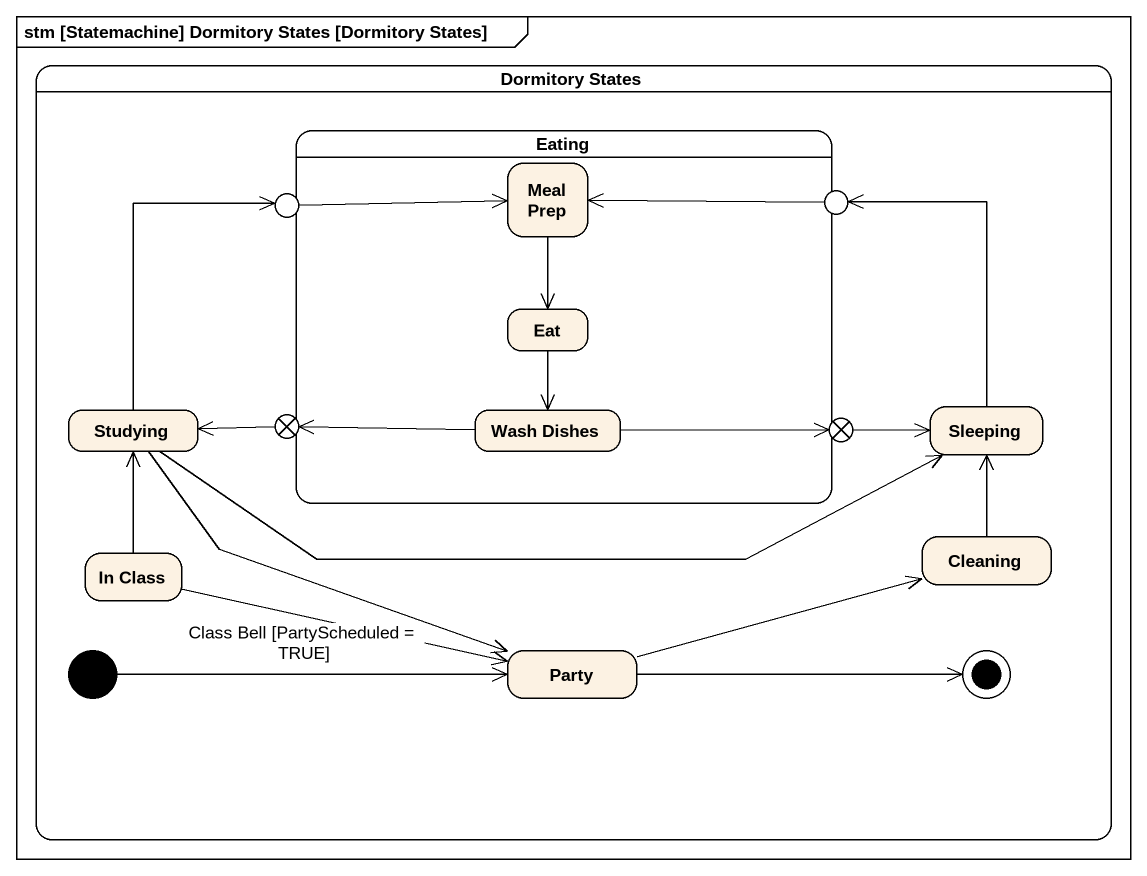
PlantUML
@startuml
mainframe stm [Statemachine] Dormitory States [Dormitory States]
hide empty description
state "Dormitory States" as Dormitory_States {
  state Eating {
    state entry1 <<entryPoint>>
    state "Meal Prep" as Meal_Prep
    state entry2 <<entryPoint>>
    state Eat
    state exit1 <<exitPoint>>
    state "Wash Dishes" as Wash_Dishes
    state exit2 <<exitPoint>>
  }
  state Studying
  state Sleeping
  state "In Class" as In_Class
  state Cleaning
  state Party
  [*] -right-> Party
  Party -right-> [*]
}
entry1 -right-> Meal_Prep
Meal_Prep --> Eat
entry2 -left-> Meal_Prep
Eat --> Wash_Dishes
Studying -up-> entry1
Studying -right-> Sleeping
Studying -right-> Party
exit1 -left-> Studying
Wash_Dishes -left-> exit1
Wash_Dishes -right-> exit2
exit2 -right-> Sleeping
Sleeping -up-> entry2
In_Class -up-> Studying
In_Class -right-> Party : Class Bell [PartyScheduled = TRUE]
Cleaning -up-> Sleeping
Party -right-> Cleaning
@enduml
